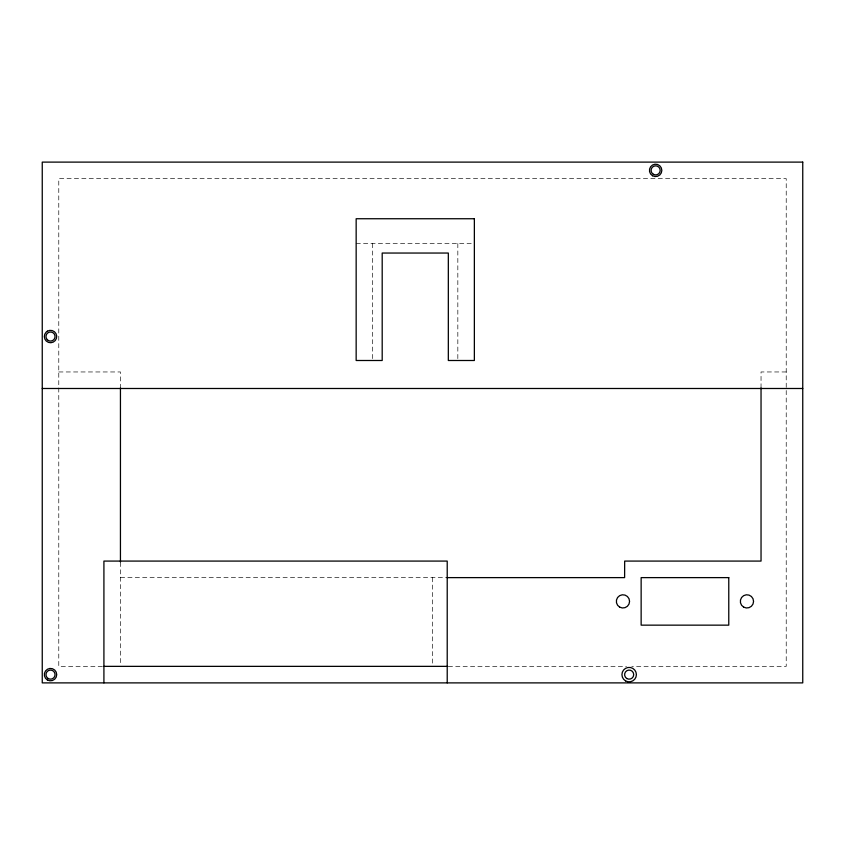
<?xml version="1.0" encoding="UTF-8"?>
<svg xmlns="http://www.w3.org/2000/svg" width="845" height="845" viewBox="0 0 845 845"><rect width="100%" height="100%" fill="white"/><g stroke="black" fill="none" stroke-linecap="round" stroke-linejoin="round"><path stroke-width="0.63" stroke-dasharray="4.22 3.17" d="M356.157 243.54L473.094 243.54M58.78 371.958L120.444 371.958L120.444 387.221M786.22 371.958L761.039 371.958L761.039 387.221M120.444 577.621L445.991 577.621M102.351 666.356L58.78 666.356L58.78 178.644L786.22 178.644L786.22 666.356L631.754 666.356M448.304 666.356L626.504 666.356M457.832 243.54L457.832 359.188M432.471 577.621L432.471 663.747M372.687 243.54L372.687 359.188M120.444 562.358L120.444 665.036"/><path stroke-width="1.27" d="M42.25 388.489L802.75 388.489M446.942 577.621L624.613 577.621L624.666 561.08L761.039 561.08L761.039 387.718M103.914 666.356L447.216 666.356M447.216 682.887L447.216 561.08L103.914 561.08L103.914 682.887M120.444 387.802L120.444 562.062M47.415 331.166L46.137 332.148A6.2 6.2 0 0 0 48.397 342.362A6.2 6.2 0 0 0 56.689 335.993A6.2 6.2 0 0 0 47.415 331.166M802.75 162.113L42.25 162.113L42.25 682.887L802.75 682.887L802.75 162.113M474.362 218.739L356.157 218.739L356.157 360.498L382.193 360.498L382.193 253.046L448.325 253.046L448.325 360.498L474.362 360.498L474.362 218.739M728.77 577.621L641.144 577.621L641.144 625.152L728.77 625.152L728.77 577.621M653.365 174.313A4.542 4.542 0 0 0 660.188 170.373A4.542 4.542 0 0 0 653.365 166.444A4.542 4.542 0 0 0 653.365 174.313M48.239 678.556A4.542 4.542 0 0 0 55.062 674.627A4.542 4.542 0 0 0 48.239 670.687A4.542 4.542 0 0 0 48.239 678.556M47.299 339.753A4.542 4.542 0 0 0 54.904 337.715A4.542 4.542 0 0 0 49.337 332.148A4.542 4.542 0 0 0 47.299 339.753M625.543 680.89A7.235 7.235 0 0 0 636.391 674.627A7.235 7.235 0 0 0 625.543 668.363A7.235 7.235 0 0 0 625.543 680.89M743.642 607.111A6.612 6.612 0 0 0 753.56 601.386A6.612 6.612 0 0 0 743.642 595.651A6.612 6.612 0 0 0 743.642 607.111M619.649 607.111A6.612 6.612 0 0 0 629.567 601.386A6.612 6.612 0 0 0 619.649 595.651A6.612 6.612 0 0 0 619.649 607.111M626.884 678.556A4.542 4.542 0 0 0 633.708 674.627A4.542 4.542 0 0 0 626.884 670.687A4.542 4.542 0 0 0 626.884 678.556M652.541 175.749A6.2 6.2 0 0 0 661.836 170.373A6.2 6.2 0 0 0 652.541 165.007A6.2 6.2 0 0 0 652.541 175.749M47.415 679.993A6.2 6.2 0 0 0 56.721 674.627A6.2 6.2 0 0 0 47.415 669.251A6.2 6.2 0 0 0 47.415 679.993"/></g></svg>
